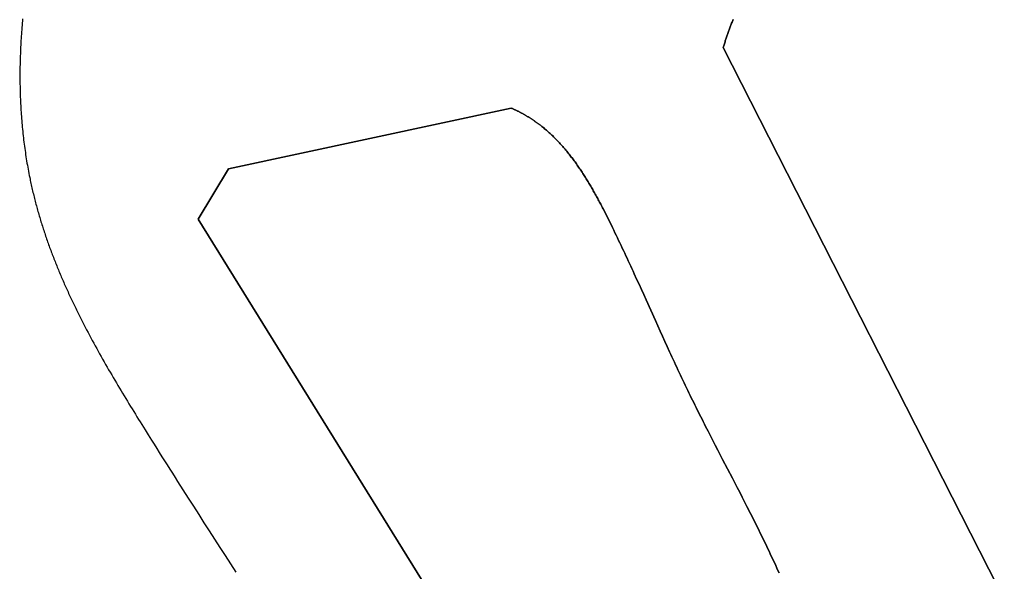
# Model space of a CAD drawing. Header units: millimetres. Extents: x -97041 to 275168, y -12500 to 263793.
# Drawn here: x -68701 to -39714, y 156245 to 172319 of the extents above; entities that cross this region are included whole.
import ezdxf

# ---------------------------------------------------------------- set-up
doc = ezdxf.new("R2010")
doc.units = ezdxf.units.MM
doc.layers.add('CLOSED_AREAS', color=7, linetype='Continuous')
doc.layers.add('REGION_HOLES', color=7, linetype='Continuous')

msp = doc.modelspace()

# ---------------------------------------------------------------- linework, layer by layer
at = {"layer": 'CLOSED_AREAS'}
for points in [[(-68621.216, 172351.958), (-68627.076, 172288.535), (-68632.716, 172225.097), (-68638.137, 172161.647), (-68643.338, 172098.185), (-68648.317, 172034.714), (-68653.075, 171971.235), (-68657.61, 171907.751), (-68661.921, 171844.262), (-68666.009, 171780.77), (-68669.872, 171717.278), (-68673.509, 171653.787), (-68676.92, 171590.299), (-68680.104, 171526.815), (-68683.06, 171463.337), (-68685.788, 171399.867), (-68688.286, 171336.407), (-68690.555, 171272.958), (-68692.593, 171209.522), (-68694.4, 171146.102), (-68695.975, 171082.697), (-68697.317, 171019.312), (-68698.425, 170955.946), (-68699.299, 170892.602), (-68699.938, 170829.281), (-68700.341, 170765.986), (-68700.508, 170702.718), (-68700.438, 170639.478), (-68700.13, 170576.269), (-68699.583, 170513.092), (-68698.797, 170449.95), (-68697.77, 170386.842), (-68696.503, 170323.773), (-68694.995, 170260.742), (-68693.244, 170197.752), (-68691.25, 170134.805), (-68689.012, 170071.902), (-68686.53, 170009.045), (-68683.803, 169946.236), (-68680.829, 169883.477), (-68677.61, 169820.769), (-68674.142, 169758.114), (-68670.427, 169695.513), (-68666.463, 169632.97), (-68662.249, 169570.484), (-68657.785, 169508.058), (-68653.07, 169445.694), (-68648.103, 169383.394), (-68642.884, 169321.158), (-68637.411, 169258.989), (-68631.685, 169196.889), (-68625.704, 169134.86), (-68619.467, 169072.902), (-68612.974, 169011.019), (-68606.225, 168949.21), (-68599.218, 168887.48), (-68591.953, 168825.828), (-68584.428, 168764.257), (-68576.644, 168702.768), (-68568.6, 168641.364), (-68560.294, 168580.045), (-68551.726, 168518.815), (-68542.895, 168457.673), (-68533.802, 168396.623), (-68524.444, 168335.666), (-68514.821, 168274.803), (-68504.932, 168214.037), (-68494.778, 168153.369), (-68484.356, 168092.801), (-68473.666, 168032.334), (-68462.708, 167971.971), (-68451.481, 167911.712), (-68439.984, 167851.56), (-68428.216, 167791.517), (-68416.177, 167731.584), (-68407.212, 167687.882), (-68398.102, 167644.239), (-68388.849, 167600.655), (-68379.453, 167557.13), (-68369.915, 167513.664), (-68360.235, 167470.255), (-68350.414, 167426.905), (-68340.453, 167383.613), (-68330.352, 167340.377), (-68320.113, 167297.199), (-68309.736, 167254.078), (-68299.221, 167211.014), (-68288.57, 167168.005), (-68277.783, 167125.053), (-68266.861, 167082.156), (-68255.804, 167039.314), (-68244.613, 166996.528), (-68233.29, 166953.796), (-68221.834, 166911.119), (-68210.247, 166868.496), (-68198.529, 166825.927), (-68186.68, 166783.412), (-68174.702, 166740.95), (-68162.596, 166698.541), (-68150.361, 166656.184), (-68137.999, 166613.881), (-68125.51, 166571.629), (-68112.896, 166529.429), (-68100.156, 166487.281), (-68087.292, 166445.184), (-68074.304, 166403.138), (-68061.194, 166361.143), (-68047.96, 166319.198), (-68034.606, 166277.303), (-68021.13, 166235.458), (-68007.534, 166193.663), (-67993.819, 166151.917), (-67979.985, 166110.22), (-67966.033, 166068.571), (-67951.964, 166026.971), (-67937.778, 165985.419), (-67923.476, 165943.915), (-67909.059, 165902.459), (-67894.528, 165861.049), (-67879.882, 165819.687), (-67865.124, 165778.371), (-67850.254, 165737.101), (-67835.272, 165695.878), (-67820.179, 165654.7), (-67804.976, 165613.568), (-67789.663, 165572.48), (-67774.242, 165531.438), (-67758.712, 165490.441), (-67743.076, 165449.487), (-67727.332, 165408.578), (-67711.483, 165367.712), (-67695.529, 165326.89), (-67679.47, 165286.111), (-67663.308, 165245.375), (-67647.042, 165204.681), (-67630.674, 165164.03), (-67614.205, 165123.421), (-67597.634, 165082.853), (-67580.964, 165042.327), (-67564.194, 165001.842), (-67547.325, 164961.397), (-67530.359, 164920.993), (-67513.295, 164880.63), (-67496.134, 164840.306), (-67478.878, 164800.022), (-67461.526, 164759.777), (-67444.08, 164719.572), (-67426.54, 164679.405), (-67408.907, 164639.276), (-67391.182, 164599.186), (-67373.365, 164559.134), (-67355.458, 164519.119), (-67337.46, 164479.142), (-67319.372, 164439.202), (-67301.196, 164399.298), (-67282.932, 164359.431), (-67264.581, 164319.6), (-67246.143, 164279.805), (-67227.619, 164240.045), (-67209.01, 164200.321), (-67190.317, 164160.632), (-67171.54, 164120.977), (-67152.68, 164081.357), (-67133.737, 164041.771), (-67114.713, 164002.219), (-67095.608, 163962.7), (-67076.423, 163923.215), (-67057.158, 163883.762), (-67037.815, 163844.342), (-67018.394, 163804.955), (-66998.895, 163765.6), (-66979.32, 163726.276), (-66959.669, 163686.984), (-66939.942, 163647.723), (-66920.142, 163608.493), (-66900.267, 163569.294), (-66880.32, 163530.125), (-66860.3, 163490.986), (-66840.208, 163451.877), (-66820.046, 163412.797), (-66799.814, 163373.746), (-66759.141, 163295.731), (-66718.196, 163217.83), (-66676.985, 163140.039), (-66635.514, 163062.357), (-66593.787, 162984.781), (-66551.811, 162907.309), (-66509.592, 162829.938), (-66467.135, 162752.667), (-66424.446, 162675.492), (-66381.53, 162598.412), (-66338.394, 162521.424), (-66294.919, 162444.308), (-66251.234, 162367.28), (-66207.344, 162290.337), (-66163.255, 162213.477), (-66118.973, 162136.699), (-66074.504, 162059.999), (-66029.853, 161983.376), (-65985.026, 161906.827), (-65940.03, 161830.349), (-65894.869, 161753.941), (-65849.549, 161677.599), (-65804.077, 161601.322), (-65758.457, 161525.107), (-65712.697, 161448.953), (-65666.801, 161372.855), (-65620.775, 161296.813), (-65574.625, 161220.824), (-65528.357, 161144.885), (-65481.977, 161068.995), (-65435.49, 160993.15), (-65388.902, 160917.349), (-65342.219, 160841.588), (-65295.447, 160765.867), (-65248.591, 160690.182), (-65201.657, 160614.531), (-65154.651, 160538.912), (-65060.446, 160387.759), (-64966.022, 160236.705), (-64871.425, 160085.73), (-64795.779, 159965.202), (-64720.053, 159844.713), (-64644.249, 159724.261), (-64568.368, 159603.846), (-64492.412, 159483.468), (-64416.381, 159363.126), (-64340.277, 159242.819), (-64264.101, 159122.547), (-64187.856, 159002.309), (-64111.541, 158882.105), (-63958.71, 158641.795), (-63805.62, 158401.611), (-63652.281, 158161.55), (-63498.703, 157921.607), (-63344.897, 157681.776), (-63190.875, 157442.053), (-63036.647, 157202.432), (-62882.223, 156962.911), (-62727.614, 156723.482), (-62572.831, 156484.142), (-62417.884, 156244.886)], [(-47947.431, 172330.626), (-47958.282, 172303.943), (-47969.045, 172277.222), (-47979.719, 172250.461), (-47990.304, 172223.661), (-48000.8, 172196.822), (-48011.206, 172169.944), (-48021.522, 172143.027), (-48031.749, 172116.07), (-48041.884, 172089.073), (-48051.929, 172062.037), (-48061.884, 172034.961), (-48071.746, 172007.846), (-48081.518, 171980.691), (-48091.197, 171953.495), (-48100.785, 171926.26), (-48110.28, 171898.985), (-48119.682, 171871.67), (-48128.991, 171844.315), (-48138.208, 171816.919), (-48147.331, 171789.483), (-48156.36, 171762.007), (-48165.295, 171734.49), (-48174.135, 171706.933), (-48182.881, 171679.335), (-48191.532, 171651.696), (-48200.088, 171624.016), (-48208.549, 171596.296), (-48216.914, 171568.534), (-48225.183, 171540.732), (-48233.355, 171512.889), (-39713.837, 154767.628)], [(-46611.292, 156223.412), (-46642.84, 156293.32), (-46674.558, 156363.144), (-46706.441, 156432.888), (-46738.486, 156502.553), (-46770.689, 156572.142), (-46803.047, 156641.657), (-46835.555, 156711.099), (-46868.211, 156780.473), (-46901.01, 156849.778), (-46933.949, 156919.019), (-46967.024, 156988.197), (-47000.231, 157057.314), (-47033.567, 157126.373), (-47067.028, 157195.376), (-47100.61, 157264.325), (-47134.31, 157333.222), (-47168.124, 157402.071), (-47202.048, 157470.872), (-47236.078, 157539.628), (-47270.212, 157608.343), (-47304.444, 157677.016), (-47338.772, 157745.652), (-47373.192, 157814.253), (-47407.7, 157882.819), (-47442.292, 157951.355), (-47476.964, 158019.862), (-47511.714, 158088.342), (-47546.537, 158156.798), (-47616.389, 158293.645), (-47686.489, 158430.422), (-47756.809, 158567.147), (-47827.319, 158703.838), (-47897.989, 158840.513), (-47968.79, 158977.19), (-48110.666, 159250.622), (-48252.711, 159524.28), (-48323.723, 159661.239), (-48394.689, 159798.309), (-48465.579, 159935.507), (-48536.364, 160072.852), (-48607.013, 160210.362), (-48677.498, 160348.056), (-48747.79, 160485.95), (-48782.853, 160554.979), (-48817.857, 160624.064), (-48852.798, 160693.209), (-48887.672, 160762.416), (-48922.475, 160831.686), (-48957.204, 160901.022), (-48991.855, 160970.427), (-49026.424, 161039.903), (-49060.908, 161109.451), (-49095.303, 161179.075), (-49129.605, 161248.776), (-49163.81, 161318.557), (-49197.915, 161388.42), (-49231.917, 161458.367), (-49267.897, 161532.719), (-49303.761, 161607.166), (-49339.51, 161681.703), (-49375.15, 161756.328), (-49410.685, 161831.038), (-49446.117, 161905.83), (-49481.45, 161980.699), (-49516.689, 162055.644), (-49551.838, 162130.66), (-49586.9, 162205.745), (-49621.878, 162280.895), (-49656.778, 162356.107), (-49691.602, 162431.378), (-49726.355, 162506.704), (-49761.04, 162582.083), (-49795.661, 162657.511), (-49864.726, 162808.502), (-49933.582, 162959.652), (-50002.259, 163110.933), (-50070.787, 163262.321), (-50139.197, 163413.79), (-50207.519, 163565.314), (-50344.024, 163868.424), (-50480.545, 164171.446), (-50548.889, 164322.858), (-50617.328, 164474.172), (-50685.894, 164625.36), (-50754.617, 164776.397), (-50823.527, 164927.257), (-50858.063, 165002.612), (-50892.656, 165077.914), (-50927.312, 165153.159), (-50962.034, 165228.343), (-50996.825, 165303.464), (-51031.69, 165378.518), (-51066.633, 165453.503), (-51101.657, 165528.414), (-51136.766, 165603.248), (-51171.964, 165678.003), (-51207.255, 165752.675), (-51242.642, 165827.261), (-51278.129, 165901.758), (-51313.721, 165976.162), (-51349.421, 166050.47), (-51385.233, 166124.68), (-51421.161, 166198.787), (-51457.207, 166272.789), (-51490.727, 166341.273), (-51524.365, 166409.648), (-51558.137, 166477.896), (-51592.054, 166546.001), (-51626.131, 166613.948), (-51660.382, 166681.719), (-51694.818, 166749.298), (-51729.455, 166816.67), (-51746.853, 166850.272), (-51764.305, 166883.816), (-51781.815, 166917.3), (-51799.382, 166950.721), (-51817.01, 166984.078), (-51834.699, 167017.369), (-51852.452, 167050.591), (-51870.27, 167083.743), (-51888.155, 167116.822), (-51906.108, 167149.826), (-51924.131, 167182.754), (-51942.227, 167215.602), (-51960.395, 167248.37), (-51978.639, 167281.056), (-51996.96, 167313.656), (-52015.359, 167346.169), (-52033.838, 167378.593), (-52052.399, 167410.927), (-52071.044, 167443.167), (-52089.774, 167475.312), (-52108.591, 167507.359), (-52127.497, 167539.308), (-52146.493, 167571.155), (-52165.58, 167602.898), (-52184.762, 167634.536), (-52204.039, 167666.067), (-52223.412, 167697.488), (-52242.885, 167728.798), (-52262.458, 167759.994), (-52282.132, 167791.074), (-52301.911, 167822.036), (-52321.795, 167852.879), (-52341.786, 167883.599), (-52361.886, 167914.196), (-52382.096, 167944.667), (-52402.418, 167975.009), (-52422.854, 168005.222), (-52443.406, 168035.303), (-52464.074, 168065.249), (-52484.862, 168095.059), (-52505.77, 168124.731), (-52526.8, 168154.262), (-52547.954, 168183.651), (-52569.234, 168212.895), (-52590.64, 168241.993), (-52612.176, 168270.943), (-52633.842, 168299.742), (-52655.641, 168328.388), (-52677.573, 168356.879), (-52699.641, 168385.214), (-52721.847, 168413.39), (-52744.191, 168441.405), (-52766.676, 168469.257), (-52789.303, 168496.944), (-52812.075, 168524.464), (-52834.992, 168551.814), (-52858.056, 168578.994), (-52881.269, 168606.001), (-52904.634, 168632.832), (-52928.15, 168659.486), (-52951.821, 168685.96), (-52975.647, 168712.254), (-52999.631, 168738.363), (-53023.774, 168764.287), (-53048.077, 168790.024), (-53072.544, 168815.571), (-53097.174, 168840.926), (-53121.97, 168866.088), (-53146.934, 168891.053), (-53172.067, 168915.821), (-53197.37, 168940.389), (-53222.847, 168964.755), (-53248.497, 168988.917), (-53274.324, 169012.873), (-53300.328, 169036.621), (-53326.511, 169060.159), (-53352.875, 169083.485), (-53379.422, 169106.596), (-53406.153, 169129.491), (-53433.07, 169152.167), (-53460.175, 169174.623), (-53487.469, 169196.857), (-53514.954, 169218.866), (-53542.632, 169240.649), (-53556.544, 169251.454), (-53570.504, 169262.203), (-53584.514, 169272.893), (-53598.572, 169283.526), (-53612.681, 169294.1), (-53626.838, 169304.616), (-53641.046, 169315.074), (-53655.304, 169325.472), (-53669.612, 169335.811), (-53683.97, 169346.091), (-53698.379, 169356.311), (-53712.839, 169366.471), (-53727.351, 169376.57), (-53741.913, 169386.609), (-53756.527, 169396.588), (-53771.193, 169406.505), (-53785.911, 169416.362), (-53800.681, 169426.156), (-53815.503, 169435.889), (-53830.378, 169445.56), (-53845.305, 169455.169), (-53860.286, 169464.715), (-53875.32, 169474.198), (-53890.407, 169483.618), (-53905.548, 169492.975), (-53920.743, 169502.268), (-53935.992, 169511.497), (-53951.295, 169520.663), (-53966.652, 169529.764), (-53982.064, 169538.8), (-53997.532, 169547.772), (-54013.054, 169556.678), (-54028.631, 169565.519), (-54044.264, 169574.294), (-54059.953, 169583.004), (-54075.698, 169591.647), (-54091.499, 169600.224), (-54107.356, 169608.735), (-54123.269, 169617.178), (-54139.24, 169625.554), (-54155.268, 169633.863), (-54171.352, 169642.104), (-54187.494, 169650.277), (-54203.694, 169658.382), (-54219.952, 169666.419), (-54236.267, 169674.387), (-54252.641, 169682.286), (-54269.074, 169690.115), (-54285.565, 169697.875), (-54302.115, 169705.566), (-54318.723, 169713.186), (-54335.392, 169720.736), (-54352.12, 169728.216), (-54368.907, 169735.625), (-54385.754, 169742.963), (-54402.662, 169750.23), (-62628.404, 167987.571), (-63509.733, 166518.688), (-52052.45, 148010.769)]]:
    msp.add_lwpolyline(points, dxfattribs=at)
at = {"layer": 'REGION_HOLES'}
for points in [[(-39713.837, 154767.628), (-48233.355, 171512.889), (-48225.183, 171540.732), (-48216.914, 171568.534), (-48208.549, 171596.296), (-48200.088, 171624.016), (-48191.532, 171651.696), (-48182.881, 171679.335), (-48174.135, 171706.933), (-48165.295, 171734.49), (-48156.36, 171762.007), (-48147.331, 171789.483), (-48138.208, 171816.919), (-48128.991, 171844.315), (-48119.682, 171871.67), (-48110.28, 171898.985), (-48100.785, 171926.26), (-48091.197, 171953.495), (-48081.518, 171980.691), (-48071.746, 172007.846), (-48061.884, 172034.961), (-48051.929, 172062.037), (-48041.884, 172089.073), (-48031.749, 172116.07), (-48021.522, 172143.027), (-48011.206, 172169.944), (-48000.8, 172196.822), (-47990.304, 172223.661), (-47979.719, 172250.461), (-47969.045, 172277.222), (-47958.282, 172303.943), (-47947.431, 172330.626)], [(-52052.45, 148010.769), (-63509.733, 166518.688), (-62628.404, 167987.571), (-54402.662, 169750.23), (-54385.754, 169742.963), (-54368.907, 169735.625), (-54352.12, 169728.216), (-54335.392, 169720.736), (-54318.723, 169713.186), (-54302.115, 169705.566), (-54285.565, 169697.875), (-54269.074, 169690.115), (-54252.641, 169682.286), (-54236.267, 169674.387), (-54219.952, 169666.419), (-54203.694, 169658.382), (-54187.494, 169650.277), (-54171.352, 169642.104), (-54155.268, 169633.863), (-54139.24, 169625.554), (-54123.269, 169617.178), (-54107.356, 169608.735), (-54091.499, 169600.224), (-54075.698, 169591.647), (-54059.953, 169583.004), (-54044.264, 169574.294), (-54028.631, 169565.519), (-54013.054, 169556.678), (-53997.532, 169547.772), (-53982.064, 169538.8), (-53966.652, 169529.764), (-53951.295, 169520.663), (-53935.992, 169511.497), (-53920.743, 169502.268), (-53905.548, 169492.975), (-53890.407, 169483.618), (-53875.32, 169474.198), (-53860.286, 169464.715), (-53845.305, 169455.169), (-53830.378, 169445.56), (-53815.503, 169435.889), (-53800.681, 169426.156), (-53785.911, 169416.362), (-53771.193, 169406.505), (-53756.527, 169396.588), (-53741.913, 169386.609), (-53727.351, 169376.57), (-53712.839, 169366.471), (-53698.379, 169356.311), (-53683.97, 169346.091), (-53669.612, 169335.811), (-53655.304, 169325.472), (-53641.046, 169315.074), (-53626.838, 169304.616), (-53612.681, 169294.1), (-53598.572, 169283.526), (-53584.514, 169272.893), (-53570.504, 169262.203), (-53556.544, 169251.454), (-53542.632, 169240.649), (-53514.954, 169218.866), (-53487.469, 169196.857), (-53460.175, 169174.623), (-53433.07, 169152.167), (-53406.153, 169129.491), (-53379.422, 169106.596), (-53352.875, 169083.485), (-53326.511, 169060.159), (-53300.328, 169036.621), (-53274.324, 169012.873), (-53248.497, 168988.917), (-53222.847, 168964.755), (-53197.37, 168940.389), (-53172.067, 168915.821), (-53146.934, 168891.053), (-53121.97, 168866.088), (-53097.174, 168840.926), (-53072.544, 168815.571), (-53048.077, 168790.024), (-53023.774, 168764.287), (-52999.631, 168738.363), (-52975.647, 168712.254), (-52951.821, 168685.96), (-52928.15, 168659.486), (-52904.634, 168632.832), (-52881.269, 168606.001), (-52858.056, 168578.994), (-52834.992, 168551.814), (-52812.075, 168524.464), (-52789.303, 168496.944), (-52766.676, 168469.257), (-52744.191, 168441.405), (-52721.847, 168413.39), (-52699.641, 168385.214), (-52677.573, 168356.879), (-52655.641, 168328.388), (-52633.842, 168299.742), (-52612.176, 168270.943), (-52590.64, 168241.993), (-52569.234, 168212.895), (-52547.954, 168183.651), (-52526.8, 168154.262), (-52505.77, 168124.731), (-52484.862, 168095.059), (-52464.074, 168065.249), (-52443.406, 168035.303), (-52422.854, 168005.222), (-52402.418, 167975.009), (-52382.096, 167944.667), (-52361.886, 167914.196), (-52341.786, 167883.599), (-52321.795, 167852.879), (-52301.911, 167822.036), (-52282.132, 167791.074), (-52262.458, 167759.994), (-52242.885, 167728.798), (-52223.412, 167697.488), (-52204.039, 167666.067), (-52184.762, 167634.536), (-52165.58, 167602.898), (-52146.493, 167571.155), (-52127.497, 167539.308), (-52108.591, 167507.359), (-52089.774, 167475.312), (-52071.044, 167443.167), (-52052.399, 167410.927), (-52033.838, 167378.593), (-52015.359, 167346.169), (-51996.96, 167313.656), (-51978.639, 167281.056), (-51960.395, 167248.37), (-51942.227, 167215.602), (-51924.131, 167182.754), (-51906.108, 167149.826), (-51888.155, 167116.822), (-51870.27, 167083.743), (-51852.452, 167050.591), (-51834.699, 167017.369), (-51817.01, 166984.078), (-51799.382, 166950.721), (-51781.815, 166917.3), (-51764.305, 166883.816), (-51746.853, 166850.272), (-51729.455, 166816.67), (-51694.818, 166749.298), (-51660.382, 166681.719), (-51626.131, 166613.948), (-51592.054, 166546.001), (-51558.137, 166477.896), (-51524.365, 166409.648), (-51490.727, 166341.273), (-51457.207, 166272.789), (-51421.161, 166198.787), (-51385.233, 166124.68), (-51349.421, 166050.47), (-51313.721, 165976.162), (-51278.129, 165901.758), (-51242.642, 165827.261), (-51207.255, 165752.675), (-51171.964, 165678.003), (-51136.766, 165603.248), (-51101.657, 165528.414), (-51066.633, 165453.503), (-51031.69, 165378.518), (-50996.825, 165303.464), (-50962.034, 165228.343), (-50927.312, 165153.159), (-50892.656, 165077.914), (-50858.063, 165002.612), (-50823.527, 164927.257), (-50754.617, 164776.397), (-50685.894, 164625.36), (-50617.328, 164474.172), (-50548.889, 164322.858), (-50480.545, 164171.446), (-50344.024, 163868.424), (-50207.519, 163565.314), (-50139.197, 163413.79), (-50070.787, 163262.321), (-50002.259, 163110.933), (-49933.582, 162959.652), (-49864.726, 162808.502), (-49795.661, 162657.511), (-49761.04, 162582.083), (-49726.355, 162506.704), (-49691.602, 162431.378), (-49656.778, 162356.107), (-49621.878, 162280.895), (-49586.9, 162205.745), (-49551.838, 162130.66), (-49516.689, 162055.644), (-49481.45, 161980.699), (-49446.117, 161905.83), (-49410.685, 161831.038), (-49375.15, 161756.328), (-49339.51, 161681.703), (-49303.761, 161607.166), (-49267.897, 161532.719), (-49231.917, 161458.367), (-49197.915, 161388.42), (-49163.81, 161318.557), (-49129.605, 161248.776), (-49095.303, 161179.075), (-49060.908, 161109.451), (-49026.424, 161039.903), (-48991.855, 160970.427), (-48957.204, 160901.022), (-48922.475, 160831.686), (-48887.672, 160762.416), (-48852.798, 160693.209), (-48817.857, 160624.064), (-48782.853, 160554.979), (-48747.79, 160485.95), (-48677.498, 160348.056), (-48607.013, 160210.362), (-48536.364, 160072.852), (-48465.579, 159935.507), (-48394.689, 159798.309), (-48323.723, 159661.239), (-48252.711, 159524.28), (-48110.666, 159250.622), (-47968.79, 158977.19), (-47897.989, 158840.513), (-47827.319, 158703.838), (-47756.809, 158567.147), (-47686.489, 158430.422), (-47616.389, 158293.645), (-47546.537, 158156.798), (-47511.714, 158088.342), (-47476.964, 158019.862), (-47442.292, 157951.355), (-47407.7, 157882.819), (-47373.192, 157814.253), (-47338.772, 157745.652), (-47304.444, 157677.016), (-47270.212, 157608.343), (-47236.078, 157539.628), (-47202.048, 157470.872), (-47168.124, 157402.071), (-47134.31, 157333.222), (-47100.61, 157264.325), (-47067.028, 157195.376), (-47033.567, 157126.373), (-47000.231, 157057.314), (-46967.024, 156988.197), (-46933.949, 156919.019), (-46901.01, 156849.778), (-46868.211, 156780.473), (-46835.555, 156711.099), (-46803.047, 156641.657), (-46770.689, 156572.142), (-46738.486, 156502.553), (-46706.441, 156432.888), (-46674.558, 156363.144), (-46642.84, 156293.32), (-46611.292, 156223.412)]]:
    msp.add_lwpolyline(points, dxfattribs=at)

doc.saveas('drawing.dxf')
